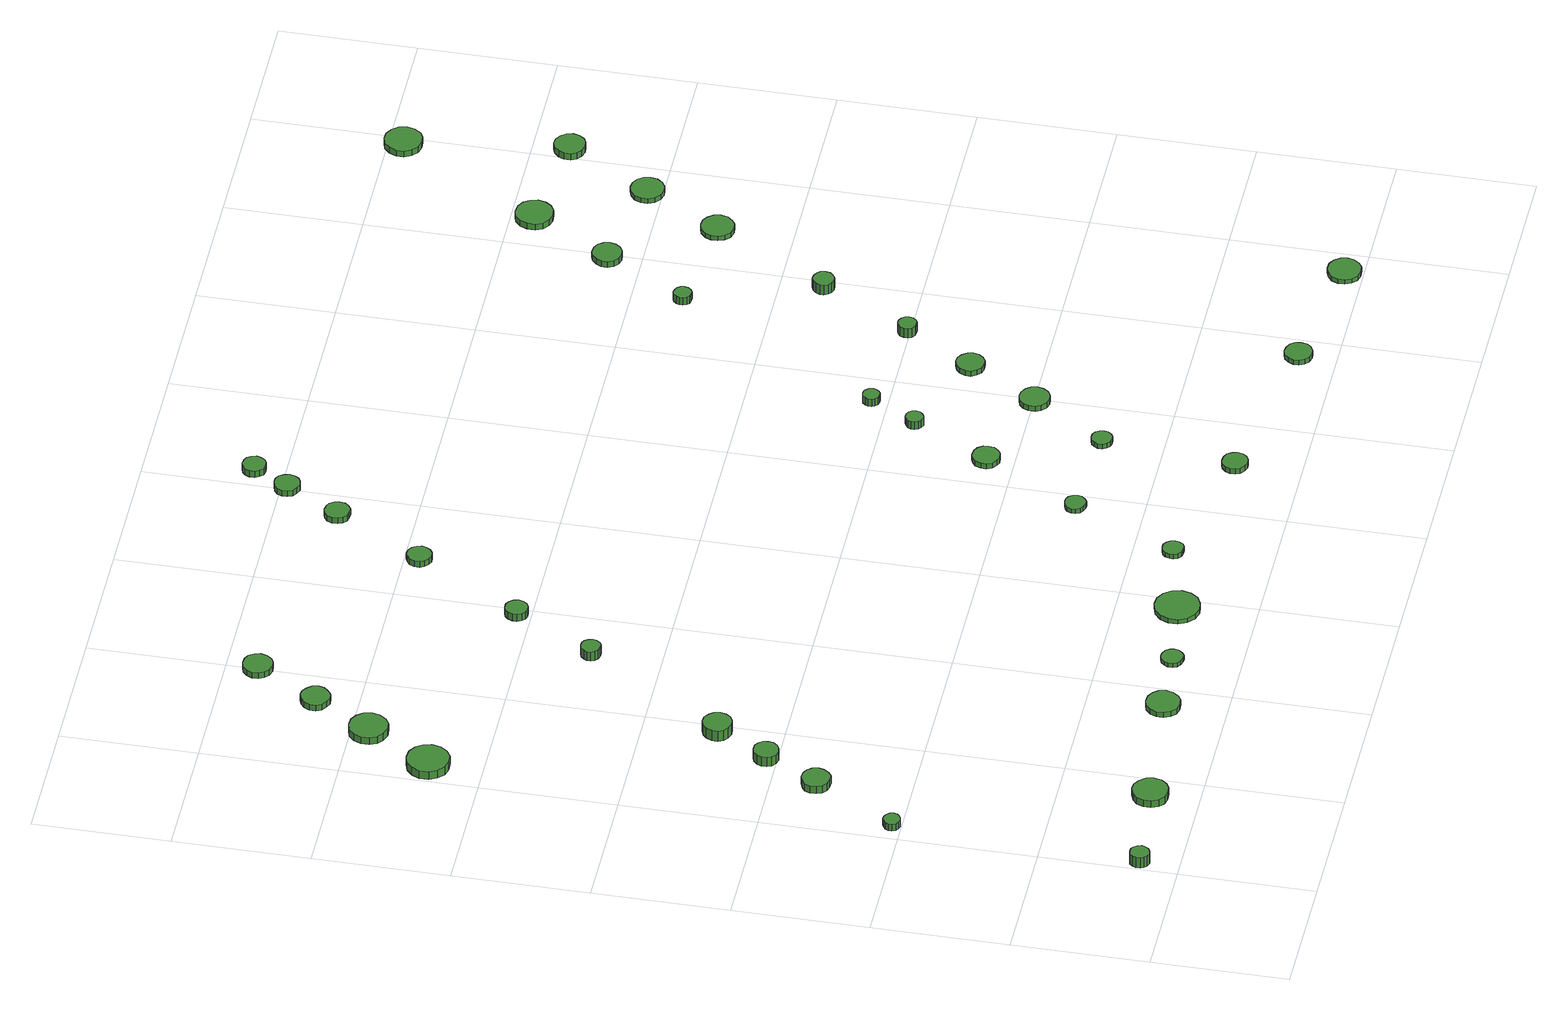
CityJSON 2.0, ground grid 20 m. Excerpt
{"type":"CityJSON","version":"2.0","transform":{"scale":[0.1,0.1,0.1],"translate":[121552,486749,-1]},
"CityObjects":{
"tree1":{"type":"SolitaryVegetationObject","attributes":{"function":"something"},"geometry":[{"type":"MultiSurface","lod":"1","boundaries":[[[0,1,2,3,4,5,6,7,8,9,10,11,12,13,14]],[[15,16,17,18,19,20,21,22,23,24,25,26,27,28,29]],[[0,29,28,1]],[[1,28,27,2]],[[2,27,26,3]],[[3,26,25,4]],[[4,25,24,5]],[[5,24,23,6]],[[6,23,22,7]],[[7,22,21,8]],[[8,21,20,9]],[[9,20,19,10]],[[10,19,18,11]],[[11,18,17,12]],[[12,17,16,13]],[[13,16,15,14]],[[14,15,29,0]]]}]},
"tree2":{"type":"SolitaryVegetationObject","attributes":{"function":"something"},"geometry":[{"type":"MultiSurface","lod":"1","boundaries":[[[30,31,32,33,34,35,36,37,38,39,40,41,42,43,44]],[[45,46,47,48,49,50,51,52,53,54,55,56,57,58,59]],[[30,59,58,31]],[[31,58,57,32]],[[32,57,56,33]],[[33,56,55,34]],[[34,55,54,35]],[[35,54,53,36]],[[36,53,52,37]],[[37,52,51,38]],[[38,51,50,39]],[[39,50,49,40]],[[40,49,48,41]],[[41,48,47,42]],[[42,47,46,43]],[[43,46,45,44]],[[44,45,59,30]]]}]},
"tree3":{"type":"SolitaryVegetationObject","attributes":{"function":"something"},"geometry":[{"type":"MultiSurface","lod":"1","boundaries":[[[60,61,62,63,64,65,66,67,68,69,70,71,72,73,74]],[[75,76,77,78,79,80,81,82,83,84,85,86,87,88,89]],[[60,89,88,61]],[[61,88,87,62]],[[62,87,86,63]],[[63,86,85,64]],[[64,85,84,65]],[[65,84,83,66]],[[66,83,82,67]],[[67,82,81,68]],[[68,81,80,69]],[[69,80,79,70]],[[70,79,78,71]],[[71,78,77,72]],[[72,77,76,73]],[[73,76,75,74]],[[74,75,89,60]]]}]},
"tree4":{"type":"SolitaryVegetationObject","attributes":{"function":"something"},"geometry":[{"type":"MultiSurface","lod":"1","boundaries":[[[90,91,92,93,94,95,96,97,98,99,100,101,102,103,104]],[[105,106,107,108,109,110,111,112,113,114,115,116,117,118,119]],[[90,119,118,91]],[[91,118,117,92]],[[92,117,116,93]],[[93,116,115,94]],[[94,115,114,95]],[[95,114,113,96]],[[96,113,112,97]],[[97,112,111,98]],[[98,111,110,99]],[[99,110,109,100]],[[100,109,108,101]],[[101,108,107,102]],[[102,107,106,103]],[[103,106,105,104]],[[104,105,119,90]]]}]},
"tree5":{"type":"SolitaryVegetationObject","attributes":{"function":"something"},"geometry":[{"type":"MultiSurface","lod":"1","boundaries":[[[120,121,122,123,124,125,126,127,128,129,130,131,132,133,134]],[[135,136,137,138,139,140,141,142,143,144,145,146,147,148,149]],[[120,149,148,121]],[[121,148,147,122]],[[122,147,146,123]],[[123,146,145,124]],[[124,145,144,125]],[[125,144,143,126]],[[126,143,142,127]],[[127,142,141,128]],[[128,141,140,129]],[[129,140,139,130]],[[130,139,138,131]],[[131,138,137,132]],[[132,137,136,133]],[[133,136,135,134]],[[134,135,149,120]]]}]},
"tree6":{"type":"SolitaryVegetationObject","attributes":{"function":"something"},"geometry":[{"type":"MultiSurface","lod":"1","boundaries":[[[150,151,152,153,154,155,156,157,158,159,160,161,162,163,164]],[[165,166,167,168,169,170,171,172,173,174,175,176,177,178,179]],[[150,179,178,151]],[[151,178,177,152]],[[152,177,176,153]],[[153,176,175,154]],[[154,175,174,155]],[[155,174,173,156]],[[156,173,172,157]],[[157,172,171,158]],[[158,171,170,159]],[[159,170,169,160]],[[160,169,168,161]],[[161,168,167,162]],[[162,167,166,163]],[[163,166,165,164]],[[164,165,179,150]]]}]},
"tree7":{"type":"SolitaryVegetationObject","attributes":{"function":"something"},"geometry":[{"type":"MultiSurface","lod":"1","boundaries":[[[180,181,182,183,184,185,186,187,188,189,190,191,192,193,194]],[[195,196,197,198,199,200,201,202,203,204,205,206,207,208,209]],[[180,209,208,181]],[[181,208,207,182]],[[182,207,206,183]],[[183,206,205,184]],[[184,205,204,185]],[[185,204,203,186]],[[186,203,202,187]],[[187,202,201,188]],[[188,201,200,189]],[[189,200,199,190]],[[190,199,198,191]],[[191,198,197,192]],[[192,197,196,193]],[[193,196,195,194]],[[194,195,209,180]]]}]},
"tree8":{"type":"SolitaryVegetationObject","attributes":{"function":"something"},"geometry":[{"type":"MultiSurface","lod":"1","boundaries":[[[210,211,212,213,214,215,216,217,218,219,220,221,222,223,224]],[[225,226,227,228,229,230,231,232,233,234,235,236,237,238,239]],[[210,239,238,211]],[[211,238,237,212]],[[212,237,236,213]],[[213,236,235,214]],[[214,235,234,215]],[[215,234,233,216]],[[216,233,232,217]],[[217,232,231,218]],[[218,231,230,219]],[[219,230,229,220]],[[220,229,228,221]],[[221,228,227,222]],[[222,227,226,223]],[[223,226,225,224]],[[224,225,239,210]]]}]},
"tree9":{"type":"SolitaryVegetationObject","attributes":{"function":"something"},"geometry":[{"type":"MultiSurface","lod":"1","boundaries":[[[240,241,242,243,244,245,246,247,248,249,250,251,252,253,254]],[[255,256,257,258,259,260,261,262,263,264,265,266,267,268,269]],[[240,269,268,241]],[[241,268,267,242]],[[242,267,266,243]],[[243,266,265,244]],[[244,265,264,245]],[[245,264,263,246]],[[246,263,262,247]],[[247,262,261,248]],[[248,261,260,249]],[[249,260,259,250]],[[250,259,258,251]],[[251,258,257,252]],[[252,257,256,253]],[[253,256,255,254]],[[254,255,269,240]]]}]},
"tree10":{"type":"SolitaryVegetationObject","attributes":{"function":"something"},"geometry":[{"type":"MultiSurface","lod":"1","boundaries":[[[270,271,272,273,274,275,276,277,278,279,280,281,282,283,284]],[[285,286,287,288,289,290,291,292,293,294,295,296,297,298,299]],[[270,299,298,271]],[[271,298,297,272]],[[272,297,296,273]],[[273,296,295,274]],[[274,295,294,275]],[[275,294,293,276]],[[276,293,292,277]],[[277,292,291,278]],[[278,291,290,279]],[[279,290,289,280]],[[280,289,288,281]],[[281,288,287,282]],[[282,287,286,283]],[[283,286,285,284]],[[284,285,299,270]]]}]},
"tree11":{"type":"SolitaryVegetationObject","attributes":{"function":"something"},"geometry":[{"type":"MultiSurface","lod":"1","boundaries":[[[300,301,302,303,304,305,306,307,308,309,310,311,312,313,314]],[[315,316,317,318,319,320,321,322,323,324,325,326,327,328,329]],[[300,329,328,301]],[[301,328,327,302]],[[302,327,326,303]],[[303,326,325,304]],[[304,325,324,305]],[[305,324,323,306]],[[306,323,322,307]],[[307,322,321,308]],[[308,321,320,309]],[[309,320,319,310]],[[310,319,318,311]],[[311,318,317,312]],[[312,317,316,313]],[[313,316,315,314]],[[314,315,329,300]]]}]},
"tree12":{"type":"SolitaryVegetationObject","attributes":{"function":"something"},"geometry":[{"type":"MultiSurface","lod":"1","boundaries":[[[330,331,332,333,334,335,336,337,338,339,340,341,342,343,344]],[[345,346,347,348,349,350,351,352,353,354,355,356,357,358,359]],[[330,359,358,331]],[[331,358,357,332]],[[332,357,356,333]],[[333,356,355,334]],[[334,355,354,335]],[[335,354,353,336]],[[336,353,352,337]],[[337,352,351,338]],[[338,351,350,339]],[[339,350,349,340]],[[340,349,348,341]],[[341,348,347,342]],[[342,347,346,343]],[[343,346,345,344]],[[344,345,359,330]]]}]},
"tree13":{"type":"SolitaryVegetationObject","attributes":{"function":"something"},"geometry":[{"type":"MultiSurface","lod":"1","boundaries":[[[360,361,362,363,364,365,366,367,368,369,370,371,372,373,374]],[[375,376,377,378,379,380,381,382,383,384,385,386,387,388,389]],[[360,389,388,361]],[[361,388,387,362]],[[362,387,386,363]],[[363,386,385,364]],[[364,385,384,365]],[[365,384,383,366]],[[366,383,382,367]],[[367,382,381,368]],[[368,381,380,369]],[[369,380,379,370]],[[370,379,378,371]],[[371,378,377,372]],[[372,377,376,373]],[[373,376,375,374]],[[374,375,389,360]]]}]},
"tree14":{"type":"SolitaryVegetationObject","attributes":{"function":"something"},"geometry":[{"type":"MultiSurface","lod":"1","boundaries":[[[390,391,392,393,394,395,396,397,398,399,400,401,402,403,404]],[[405,406,407,408,409,410,411,412,413,414,415,416,417,418,419]],[[390,419,418,391]],[[391,418,417,392]],[[392,417,416,393]],[[393,416,415,394]],[[394,415,414,395]],[[395,414,413,396]],[[396,413,412,397]],[[397,412,411,398]],[[398,411,410,399]],[[399,410,409,400]],[[400,409,408,401]],[[401,408,407,402]],[[402,407,406,403]],[[403,406,405,404]],[[404,405,419,390]]]}]},
"tree15":{"type":"SolitaryVegetationObject","attributes":{"function":"something"},"geometry":[{"type":"MultiSurface","lod":"1","boundaries":[[[420,421,422,423,424,425,426,427,428,429,430,431,432,433,434]],[[435,436,437,438,439,440,441,442,443,444,445,446,447,448,449]],[[420,449,448,421]],[[421,448,447,422]],[[422,447,446,423]],[[423,446,445,424]],[[424,445,444,425]],[[425,444,443,426]],[[426,443,442,427]],[[427,442,441,428]],[[428,441,440,429]],[[429,440,439,430]],[[430,439,438,431]],[[431,438,437,432]],[[432,437,436,433]],[[433,436,435,434]],[[434,435,449,420]]]}]},
"tree16":{"type":"SolitaryVegetationObject","attributes":{"function":"something"},"geometry":[{"type":"MultiSurface","lod":"1","boundaries":[[[450,451,452,453,454,455,456,457,458,459,460,461,462,463,464]],[[465,466,467,468,469,470,471,472,473,474,475,476,477,478,479]],[[450,479,478,451]],[[451,478,477,452]],[[452,477,476,453]],[[453,476,475,454]],[[454,475,474,455]],[[455,474,473,456]],[[456,473,472,457]],[[457,472,471,458]],[[458,471,470,459]],[[459,470,469,460]],[[460,469,468,461]],[[461,468,467,462]],[[462,467,466,463]],[[463,466,465,464]],[[464,465,479,450]]]}]},
"tree17":{"type":"SolitaryVegetationObject","attributes":{"function":"something"},"geometry":[{"type":"MultiSurface","lod":"1","boundaries":[[[480,481,482,483,484,485,486,487,488,489,490,491,492,493,494]],[[495,496,497,498,499,500,501,502,503,504,505,506,507,508,509]],[[480,509,508,481]],[[481,508,507,482]],[[482,507,506,483]],[[483,506,505,484]],[[484,505,504,485]],[[485,504,503,486]],[[486,503,502,487]],[[487,502,501,488]],[[488,501,500,489]],[[489,500,499,490]],[[490,499,498,491]],[[491,498,497,492]],[[492,497,496,493]],[[493,496,495,494]],[[494,495,509,480]]]}]},
"tree18":{"type":"SolitaryVegetationObject","attributes":{"function":"something"},"geometry":[{"type":"MultiSurface","lod":"1","boundaries":[[[510,511,512,513,514,515,516,517,518,519,520,521,522,523,524]],[[525,526,527,528,529,530,531,532,533,534,535,536,537,538,539]],[[510,539,538,511]],[[511,538,537,512]],[[512,537,536,513]],[[513,536,535,514]],[[514,535,534,515]],[[515,534,533,516]],[[516,533,532,517]],[[517,532,531,518]],[[518,531,530,519]],[[519,530,529,520]],[[520,529,528,521]],[[521,528,527,522]],[[522,527,526,523]],[[523,526,525,524]],[[524,525,539,510]]]}]},
"tree19":{"type":"SolitaryVegetationObject","attributes":{"function":"something"},"geometry":[{"type":"MultiSurface","lod":"1","boundaries":[[[540,541,542,543,544,545,546,547,548,549,550,551,552,553,554]],[[555,556,557,558,559,560,561,562,563,564,565,566,567,568,569]],[[540,569,568,541]],[[541,568,567,542]],[[542,567,566,543]],[[543,566,565,544]],[[544,565,564,545]],[[545,564,563,546]],[[546,563,562,547]],[[547,562,561,548]],[[548,561,560,549]],[[549,560,559,550]],[[550,559,558,551]],[[551,558,557,552]],[[552,557,556,553]],[[553,556,555,554]],[[554,555,569,540]]]}]},
"tree20":{"type":"SolitaryVegetationObject","attributes":{"function":"something"},"geometry":[{"type":"MultiSurface","lod":"1","boundaries":[[[570,571,572,573,574,575,576,577,578,579,580,581,582,583,584]],[[585,586,587,588,589,590,591,592,593,594,595,596,597,598,599]],[[570,599,598,571]],[[571,598,597,572]],[[572,597,596,573]],[[573,596,595,574]],[[574,595,594,575]],[[575,594,593,576]],[[576,593,592,577]],[[577,592,591,578]],[[578,591,590,579]],[[579,590,589,580]],[[580,589,588,581]],[[581,588,587,582]],[[582,587,586,583]],[[583,586,585,584]],[[584,585,599,570]]]}]},
"tree21":{"type":"SolitaryVegetationObject","attributes":{"function":"something"},"geometry":[{"type":"MultiSurface","lod":"1","boundaries":[[[600,601,602,603,604,605,606,607,608,609,610,611,612,613,614]],[[615,616,617,618,619,620,621,622,623,624,625,626,627,628,629]],[[600,629,628,601]],[[601,628,627,602]],[[602,627,626,603]],[[603,626,625,604]],[[604,625,624,605]],[[605,624,623,606]],[[606,623,622,607]],[[607,622,621,608]],[[608,621,620,609]],[[609,620,619,610]],[[610,619,618,611]],[[611,618,617,612]],[[612,617,616,613]],[[613,616,615,614]],[[614,615,629,600]]]}]},
"tree22":{"type":"SolitaryVegetationObject","attributes":{"function":"something"},"geometry":[{"type":"MultiSurface","lod":"1","boundaries":[[[630,631,632,633,634,635,636,637,638,639,640,641,642,643,644]],[[645,646,647,648,649,650,651,652,653,654,655,656,657,658,659]],[[630,659,658,631]],[[631,658,657,632]],[[632,657,656,633]],[[633,656,655,634]],[[634,655,654,635]],[[635,654,653,636]],[[636,653,652,637]],[[637,652,651,638]],[[638,651,650,639]],[[639,650,649,640]],[[640,649,648,641]],[[641,648,647,642]],[[642,647,646,643]],[[643,646,645,644]],[[644,645,659,630]]]}]},
"tree23":{"type":"SolitaryVegetationObject","attributes":{"function":"something"},"geometry":[{"type":"MultiSurface","lod":"1","boundaries":[[[660,661,662,663,664,665,666,667,668,669,670,671,672,673,674]],[[675,676,677,678,679,680,681,682,683,684,685,686,687,688,689]],[[660,689,688,661]],[[661,688,687,662]],[[662,687,686,663]],[[663,686,685,664]],[[664,685,684,665]],[[665,684,683,666]],[[666,683,682,667]],[[667,682,681,668]],[[668,681,680,669]],[[669,680,679,670]],[[670,679,678,671]],[[671,678,677,672]],[[672,677,676,673]],[[673,676,675,674]],[[674,675,689,660]]]}]},
"tree24":{"type":"SolitaryVegetationObject","attributes":{"function":"something"},"geometry":[{"type":"MultiSurface","lod":"1","boundaries":[[[690,691,692,693,694,695,696,697,698,699,700,701,702,703,704]],[[705,706,707,708,709,710,711,712,713,714,715,716,717,718,719]],[[690,719,718,691]],[[691,718,717,692]],[[692,717,716,693]],[[693,716,715,694]],[[694,715,714,695]],[[695,714,713,696]],[[696,713,712,697]],[[697,712,711,698]],[[698,711,710,699]],[[699,710,709,700]],[[700,709,708,701]],[[701,708,707,702]],[[702,707,706,703]],[[703,706,705,704]],[[704,705,719,690]]]}]},
"tree25":{"type":"SolitaryVegetationObject","attributes":{"function":"something"},"geometry":[{"type":"MultiSurface","lod":"1","boundaries":[[[720,721,722,723,724,725,726,727,728,729,730,731,732,733,734]],[[735,736,737,738,739,740,741,742,743,744,745,746,747,748,749]],[[720,749,748,721]],[[721,748,747,722]],[[722,747,746,723]],[[723,746,745,724]],[[724,745,744,725]],[[725,744,743,726]],[[726,743,742,727]],[[727,742,741,728]],[[728,741,740,729]],[[729,740,739,730]],[[730,739,738,731]],[[731,738,737,732]],[[732,737,736,733]],[[733,736,735,734]],[[734,735,749,720]]]}]},
"tree26":{"type":"SolitaryVegetationObject","attributes":{"function":"something"},"geometry":[{"type":"MultiSurface","lod":"1","boundaries":[[[750,751,752,753,754,755,756,757,758,759,760,761,762,763,764]],[[765,766,767,768,769,770,771,772,773,774,775,776,777,778,779]],[[750,779,778,751]],[[751,778,777,752]],[[752,777,776,753]],[[753,776,775,754]],[[754,775,774,755]],[[755,774,773,756]],[[756,773,772,757]],[[757,772,771,758]],[[758,771,770,759]],[[759,770,769,760]],[[760,769,768,761]],[[761,768,767,762]],[[762,767,766,763]],[[763,766,765,764]],[[764,765,779,750]]]}]},
"tree27":{"type":"SolitaryVegetationObject","attributes":{"function":"something"},"geometry":[{"type":"MultiSurface","lod":"1","boundaries":[[[780,781,782,783,784,785,786,787,788,789,790,791,792,793,794]],[[795,796,797,798,799,800,801,802,803,804,805,806,807,808,809]],[[780,809,808,781]],[[781,808,807,782]],[[782,807,806,783]],[[783,806,805,784]],[[784,805,804,785]],[[785,804,803,786]],[[786,803,802,787]],[[787,802,801,788]],[[788,801,800,789]],[[789,800,799,790]],[[790,799,798,791]],[[791,798,797,792]],[[792,797,796,793]],[[793,796,795,794]],[[794,795,809,780]]]}]},
"tree28":{"type":"SolitaryVegetationObject","attributes":{"function":"something"},"geometry":[{"type":"MultiSurface","lod":"1","boundaries":[[[810,811,812,813,814,815,816,817,818,819,820,821,822,823,824]],[[825,826,827,828,829,830,831,832,833,834,835,836,837,838,839]],[[810,839,838,811]],[[811,838,837,812]],[[812,837,836,813]],[[813,836,835,814]],[[814,835,834,815]],[[815,834,833,816]],[[816,833,832,817]],[[817,832,831,818]],[[818,831,830,819]],[[819,830,829,820]],[[820,829,828,821]],[[821,828,827,822]],[[822,827,826,823]],[[823,826,825,824]],[[824,825,839,810]]]}]},
"tree29":{"type":"SolitaryVegetationObject","attributes":{"function":"something"},"geometry":[{"type":"MultiSurface","lod":"1","boundaries":[[[840,841,842,843,844,845,846,847,848,849,850,851,852,853,854]],[[855,856,857,858,859,860,861,862,863,864,865,866,867,868,869]],[[840,869,868,841]],[[841,868,867,842]],[[842,867,866,843]],[[843,866,865,844]],[[844,865,864,845]],[[845,864,863,846]],[[846,863,862,847]],[[847,862,861,848]],[[848,861,860,849]],[[849,860,859,850]],[[850,859,858,851]],[[851,858,857,852]],[[852,857,856,853]],[[853,856,855,854]],[[854,855,869,840]]]}]},
"tree30":{"type":"SolitaryVegetationObject","attributes":{"function":"something"},"geometry":[{"type":"MultiSurface","lod":"1","boundaries":[[[870,871,872,873,874,875,876,877,878,879,880,881,882,883,884]],[[885,886,887,888,889,890,891,892,893,894,895,896,897,898,899]],[[870,899,898,871]],[[871,898,897,872]],[[872,897,896,873]],[[873,896,895,874]],[[874,895,894,875]],[[875,894,893,876]],[[876,893,892,877]],[[877,892,891,878]],[[878,891,890,879]],[[879,890,889,880]],[[880,889,888,881]],[[881,888,887,882]],[[882,887,886,883]],[[883,886,885,884]],[[884,885,899,870]]]}]},
"tree31":{"type":"SolitaryVegetationObject","attributes":{"function":"something"},"geometry":[{"type":"MultiSurface","lod":"1","boundaries":[[[900,901,902,903,904,905,906,907,908,909,910,911,912,913,914]],[[915,916,917,918,919,920,921,922,923,924,925,926,927,928,929]],[[900,929,928,901]],[[901,928,927,902]],[[902,927,926,903]],[[903,926,925,904]],[[904,925,924,905]],[[905,924,923,906]],[[906,923,922,907]],[[907,922,921,908]],[[908,921,920,909]],[[909,920,919,910]],[[910,919,918,911]],[[911,918,917,912]],[[912,917,916,913]],[[913,916,915,914]],[[914,915,929,900]]]}]},
"tree32":{"type":"SolitaryVegetationObject","attributes":{"function":"something"},"geometry":[{"type":"MultiSurface","lod":"1","boundaries":[[[930,931,932,933,934,935,936,937,938,939,940,941,942,943,944]],[[945,946,947,948,949,950,951,952,953,954,955,956,957,958,959]],[[930,959,958,931]],[[931,958,957,932]],[[932,957,956,933]],[[933,956,955,934]],[[934,955,954,935]],[[935,954,953,936]],[[936,953,952,937]],[[937,952,951,938]],[[938,951,950,939]],[[939,950,949,940]],[[940,949,948,941]],[[941,948,947,942]],[[942,947,946,943]],[[943,946,945,944]],[[944,945,959,930]]]}]},
"tree33":{"type":"SolitaryVegetationObject","attributes":{"function":"something"},"geometry":[{"type":"MultiSurface","lod":"1","boundaries":[[[960,961,962,963,964,965,966,967,968,969,970,971,972,973,974]],[[975,976,977,978,979,980,981,982,983,984,985,986,987,988,989]],[[960,989,988,961]],[[961,988,987,962]],[[962,987,986,963]],[[963,986,985,964]],[[964,985,984,965]],[[965,984,983,966]],[[966,983,982,967]],[[967,982,981,968]],[[968,981,980,969]],[[969,980,979,970]],[[970,979,978,971]],[[971,978,977,972]],[[972,977,976,973]],[[973,976,975,974]],[[974,975,989,960]]]}]},
"tree34":{"type":"SolitaryVegetationObject","attributes":{"function":"something"},"geometry":[{"type":"MultiSurface","lod":"1","boundaries":[[[990,991,992,993,994,995,996,997,998,999,1000,1001,1002,1003,1004]],[[1005,1006,1007,1008,1009,1010,1011,1012,1013,1014,1015,1016,1017,1018,1019]],[[990,1019,1018,991]],[[991,1018,1017,992]],[[992,1017,1016,993]],[[993,1016,1015,994]],[[994,1015,1014,995]],[[995,1014,1013,996]],[[996,1013,1012,997]],[[997,1012,1011,998]],[[998,1011,1010,999]],[[999,1010,1009,1000]],[[1000,1009,1008,1001]],[[1001,1008,1007,1002]],[[1002,1007,1006,1003]],[[1003,1006,1005,1004]],[[1004,1005,1019,990]]]}]},
"tree35":{"type":"SolitaryVegetationObject","attributes":{"function":"something"},"geometry":[{"type":"MultiSurface","lod":"1","boundaries":[[[1020,1021,1022,1023,1024,1025,1026,1027,1028,1029,1030,1031,1032,1033,1034]],[[1035,1036,1037,1038,1039,1040,1041,1042,1043,1044,1045,1046,1047,1048,1049]],[[1020,1049,1048,1021]],[[1021,1048,1047,1022]],[[1022,1047,1046,1023]],[[1023,1046,1045,1024]],[[1024,1045,1044,1025]],[[1025,1044,1043,1026]],[[1026,1043,1042,1027]],[[1027,1042,1041,1028]],[[1028,1041,1040,1029]],[[1029,1040,1039,1030]],[[1030,1039,1038,1031]],[[1031,1038,1037,1032]],[[1032,1037,1036,1033]],[[1033,1036,1035,1034]],[[1034,1035,1049,1020]]]}]},
"tree36":{"type":"SolitaryVegetationObject","attributes":{"function":"something"},"geometry":[{"type":"MultiSurface","lod":"1","boundaries":[[[1050,1051,1052,1053,1054,1055,1056,1057,1058,1059,1060,1061,1062,1063,1064]],[[1065,1066,1067,1068,1069,1070,1071,1072,1073,1074,1075,1076,1077,1078,1079]],[[1050,1079,1078,1051]],[[1051,1078,1077,1052]],[[1052,1077,1076,1053]],[[1053,1076,1075,1054]],[[1054,1075,1074,1055]],[[1055,1074,1073,1056]],[[1056,1073,1072,1057]],[[1057,1072,1071,1058]],[[1058,1071,1070,1059]],[[1059,1070,1069,1060]],[[1060,1069,1068,1061]],[[1061,1068,1067,1062]],[[1062,1067,1066,1063]],[[1063,1066,1065,1064]],[[1064,1065,1079,1050]]]}]},
"tree37":{"type":"SolitaryVegetationObject","attributes":{"function":"something"},"geometry":[{"type":"MultiSurface","lod":"1","boundaries":[[[1080,1081,1082,1083,1084,1085,1086,1087,1088,1089,1090,1091,1092,1093,1094]],[[1095,1096,1097,1098,1099,1100,1101,1102,1103,1104,1105,1106,1107,1108,1109]],[[1080,1109,1108,1081]],[[1081,1108,1107,1082]],[[1082,1107,1106,1083]],[[1083,1106,1105,1084]],[[1084,1105,1104,1085]],[[1085,1104,1103,1086]],[[1086,1103,1102,1087]],[[1087,1102,1101,1088]],[[1088,1101,1100,1089]],[[1089,1100,1099,1090]],[[1090,1099,1098,1091]],[[1091,1098,1097,1092]],[[1092,1097,1096,1093]],[[1093,1096,1095,1094]],[[1094,1095,1109,1080]]]}]},
"tree38":{"type":"SolitaryVegetationObject","attributes":{"function":"something"}},
"tree39":{"type":"SolitaryVegetationObject","attributes":{"function":"something"},"geometry":[{"type":"MultiSurface","lod":"1","boundaries":[[[1110,1111,1112,1113,1114,1115,1116,1117,1118,1119,1120,1121,1122,1123,1124]],[[1125,1126,1127,1128,1129,1130,1131,1132,1133,1134,1135,1136,1137,1138,1139]],[[1110,1139,1138,1111]],[[1111,1138,1137,1112]],[[1112,1137,1136,1113]],[[1113,1136,1135,1114]],[[1114,1135,1134,1115]],[[1115,1134,1133,1116]],[[1116,1133,1132,1117]],[[1117,1132,1131,1118]],[[1118,1131,1130,1119]],[[1119,1130,1129,1120]],[[1120,1129,1128,1121]],[[1121,1128,1127,1122]],[[1122,1127,1126,1123]],[[1123,1126,1125,1124]],[[1124,1125,1139,1110]]]}]},
"tree40":{"type":"SolitaryVegetationObject","attributes":{"function":"something"},"geometry":[{"type":"MultiSurface","lod":"1","boundaries":[[[1140,1141,1142,1143,1144,1145,1146,1147,1148,1149,1150,1151,1152,1153,1154]],[[1155,1156,1157,1158,1159,1160,1161,1162,1163,1164,1165,1166,1167,1168,1169]],[[1140,1169,1168,1141]],[[1141,1168,1167,1142]],[[1142,1167,1166,1143]],[[1143,1166,1165,1144]],[[1144,1165,1164,1145]],[[1145,1164,1163,1146]],[[1146,1163,1162,1147]],[[1147,1162,1161,1148]],[[1148,1161,1160,1149]],[[1149,1160,1159,1150]],[[1150,1159,1158,1151]],[[1151,1158,1157,1152]],[[1152,1157,1156,1153]],[[1153,1156,1155,1154]],[[1154,1155,1169,1140]]]}]}
},
"vertices":[
[31,57,25],[29,63,25],[26,68,25],[21,71,25],[15,71,25],[9,70,25],[5,66,25],[3,60,25],[3,54,25],[5,49,25],[9,45,25],[15,43,25],[21,44,25],[26,47,25],[29,52,25],[29,52,7],[26,47,7],[21,44,7],[15,43,7],[9,45,7],[5,49,7],[3,54,7],[3,60,7],[5,66,7],[9,70,7],[15,71,7],[21,71,7],[26,68,7],[29,63,7],[31,57,7],
[42,414,19],[41,419,19],[37,424,19],[33,426,19],[28,427,19],[23,425,19],[19,422,19],[17,417,19],[17,412,19],[19,407,19],[23,404,19],[28,402,19],[33,403,19],[37,405,19],[41,409,19],[41,409,7],[37,405,7],[33,403,7],[28,402,7],[23,404,7],[19,407,7],[17,412,7],[17,417,7],[19,422,7],[23,425,7],[28,427,7],[33,426,7],[37,424,7],[41,419,7],[42,414,7],
[189,71,19],[187,81,19],[180,90,19],[171,96,19],[160,97,19],[150,93,19],[142,86,19],[138,76,19],[138,65,19],[142,55,19],[150,48,19],[160,45,19],[171,46,19],[180,51,19],[187,60,19],[187,60,7],[180,51,7],[171,46,7],[160,45,7],[150,48,7],[142,55,7],[138,65,7],[138,76,7],[142,86,7],[150,93,7],[160,97,7],[171,96,7],[180,90,7],[187,81,7],[189,71,7],
[119,536,20],[117,545,20],[112,552,20],[105,556,20],[96,557,20],[88,554,20],[81,549,20],[78,541,20],[78,532,20],[81,524,20],[88,518,20],[96,516,20],[105,516,20],[112,521,20],[117,528,20],[117,528,7],[112,521,7],[105,516,7],[96,516,7],[88,518,7],[81,524,7],[78,532,7],[78,541,7],[81,549,7],[88,554,7],[96,557,7],[105,556,7],[112,552,7],[117,545,7],[119,536,7],
[160,616,23],[159,624,23],[154,630,23],[148,634,23],[140,634,23],[133,632,23],[127,627,23],[124,620,23],[124,612,23],[127,605,23],[133,600,23],[140,598,23],[148,599,23],[154,603,23],[159,609,23],[159,609,7],[154,603,7],[148,599,7],[140,598,7],[133,600,7],[127,605,7],[124,612,7],[124,620,7],[127,627,7],[133,632,7],[140,634,7],[148,634,7],[154,630,7],[159,624,7],[160,616,7],
[65,1079,21],[62,1091,21],[55,1101,21],[44,1108,21],[31,1109,21],[19,1105,21],[10,1097,21],[4,1085,21],[4,1072,21],[10,1061,21],[19,1052,21],[31,1048,21],[44,1049,21],[55,1056,21],[62,1066,21],[62,1066,7],[55,1056,7],[44,1049,7],[31,1048,7],[19,1052,7],[10,1061,7],[4,1072,7],[4,1085,7],[10,1097,7],[19,1105,7],[31,1109,7],[44,1108,7],[55,1101,7],[62,1091,7],[65,1079,7],
[387,92,16],[385,102,16],[379,110,16],[370,115,16],[359,116,16],[350,113,16],[342,106,16],[338,97,16],[338,87,16],[342,77,16],[350,70,16],[359,67,16],[370,68,16],[379,73,16],[385,82,16],[385,82,7],[379,73,7],[370,68,7],[359,67,7],[350,70,7],[342,77,7],[338,87,7],[338,97,7],[342,106,7],[350,113,7],[359,116,7],[370,115,7],[379,110,7],[385,102,7],[387,92,7],
[208,695,25],[206,703,25],[201,710,25],[194,715,25],[185,716,25],[176,713,25],[170,707,25],[166,699,25],[166,690,25],[170,682,25],[176,677,25],[185,674,25],[194,675,25],[201,679,25],[206,686,25],[206,686,7],[201,679,7],[194,675,7],[185,674,7],[176,677,7],[170,682,7],[166,690,7],[166,699,7],[170,707,7],[176,713,7],[185,716,7],[194,715,7],[201,710,7],[206,703,7],[208,695,7],
[120,1175,19],[118,1187,19],[111,1196,19],[101,1202,19],[89,1203,19],[78,1200,19],[69,1192,19],[65,1181,19],[65,1169,19],[69,1158,19],[78,1151,19],[89,1147,19],[101,1148,19],[111,1154,19],[118,1164,19],[118,1164,7],[111,1154,7],[101,1148,7],[89,1147,7],[78,1151,7],[69,1158,7],[65,1169,7],[65,1181,7],[69,1192,7],[78,1200,7],[89,1203,7],[101,1202,7],[111,1196,7],[118,1187,7],[120,1175,7],
[483,99,14],[481,105,14],[477,111,14],[471,114,14],[465,115,14],[458,113,14],[453,108,14],[450,102,14],[450,95,14],[453,89,14],[458,85,14],[465,83,14],[471,83,14],[477,87,14],[481,92,14],[481,92,7],[477,87,7],[471,83,7],[465,83,7],[458,85,7],[453,89,7],[450,95,7],[450,102,7],[453,108,7],[458,113,7],[465,115,7],[471,114,7],[477,111,7],[481,105,7],[483,99,7],
[167,1261,17],[165,1270,17],[159,1277,17],[152,1282,17],[143,1283,17],[135,1280,17],[128,1274,17],[124,1266,17],[124,1257,17],[128,1249,17],[135,1243,17],[143,1240,17],[152,1241,17],[159,1246,17],[165,1253,17],[165,1253,7],[159,1246,7],[152,1241,7],[143,1240,7],[135,1243,7],[128,1249,7],[124,1257,7],[124,1266,7],[128,1274,7],[135,1280,7],[143,1283,7],[152,1282,7],[159,1277,7],[165,1270,7],[167,1261,7],
[336,902,23],[334,908,23],[331,913,23],[326,916,23],[320,916,23],[314,914,23],[310,910,23],[307,905,23],[307,899,23],[310,894,23],[314,890,23],[320,888,23],[326,888,23],[331,891,23],[334,896,23],[334,896,7],[331,891,7],[326,888,7],[320,888,7],[314,890,7],[310,894,7],[307,899,7],[307,905,7],[310,910,7],[314,914,7],[320,916,7],[326,916,7],[331,913,7],[334,908,7],[336,902,7],
[222,1355,17],[220,1363,17],[215,1371,17],[207,1375,17],[198,1376,17],[189,1373,17],[183,1367,17],[179,1359,17],[179,1350,17],[183,1342,17],[189,1336,17],[198,1333,17],[207,1334,17],[215,1338,17],[220,1346,17],[220,1346,7],[215,1338,7],[207,1334,7],[198,1333,7],[189,1336,7],[183,1342,7],[179,1350,7],[179,1359,7],[183,1367,7],[189,1373,7],[198,1376,7],[207,1375,7],[215,1371,7],[220,1363,7],[222,1355,7],
[611,114,15],[608,127,15],[600,138,15],[588,145,15],[575,146,15],[562,142,15],[552,133,15],[546,120,15],[546,107,15],[552,94,15],[562,85,15],[575,81,15],[588,83,15],[600,89,15],[608,100,15],[608,100,7],[600,89,7],[588,83,7],[575,81,7],[562,85,7],[552,94,7],[546,107,7],[546,120,7],[552,133,7],[562,142,7],[575,146,7],[588,145,7],[600,138,7],[608,127,7],[611,114,7],
[407,1022,19],[405,1029,19],[401,1034,19],[395,1038,19],[388,1038,19],[382,1036,19],[377,1032,19],[374,1025,19],[374,1018,19],[377,1012,19],[382,1007,19],[388,1005,19],[395,1006,19],[401,1009,19],[405,1015,19],[405,1015,7],[401,1009,7],[395,1006,7],[388,1005,7],[382,1007,7],[377,1012,7],[374,1018,7],[374,1025,7],[377,1032,7],[382,1036,7],[388,1038,7],[395,1038,7],[401,1034,7],[405,1029,7],[407,1022,7],
[718,144,15],[717,150,15],[713,155,15],[708,159,15],[701,159,15],[695,157,15],[690,153,15],[688,147,15],[688,141,15],[690,135,15],[695,130,15],[701,129,15],[708,129,15],[713,132,15],[717,138,15],[717,138,7],[713,132,7],[708,129,7],[701,129,7],[695,130,7],[690,135,7],[688,141,7],[688,147,7],[690,153,7],[695,157,7],[701,159,7],[708,159,7],[713,155,7],[717,150,7],[718,144,7],
[501,1179,17],[499,1186,17],[495,1192,17],[489,1196,17],[481,1197,17],[474,1194,17],[469,1190,17],[466,1183,17],[466,1175,17],[469,1169,17],[474,1164,17],[481,1161,17],[489,1162,17],[495,1166,17],[499,1172,17],[499,1172,7],[495,1166,7],[489,1162,7],[481,1161,7],[474,1164,7],[469,1169,7],[466,1175,7],[466,1183,7],[469,1190,7],[474,1194,7],[481,1197,7],[489,1196,7],[495,1192,7],[499,1186,7],[501,1179,7],
[791,298,15],[790,304,15],[786,310,15],[780,313,15],[774,313,15],[768,311,15],[763,307,15],[760,301,15],[760,295,15],[763,289,15],[768,285,15],[774,283,15],[780,283,15],[786,287,15],[790,292,15],[790,292,7],[786,287,7],[780,283,7],[774,283,7],[768,285,7],[763,289,7],[760,295,7],[760,301,7],[763,307,7],[768,311,7],[774,313,7],[780,313,7],[786,310,7],[790,304,7],[791,298,7],
[927,96,16],[925,103,16],[921,110,16],[914,113,16],[906,114,16],[899,112,16],[893,107,16],[890,100,16],[890,92,16],[893,85,16],[899,80,16],[906,77,16],[914,78,16],[921,82,16],[925,88,16],[925,88,7],[921,82,7],[914,78,7],[906,77,7],[899,80,7],[893,85,7],[890,92,7],[890,100,7],[893,107,7],[899,112,7],[906,114,7],[914,113,7],[921,110,7],[925,103,7],[927,96,7],
[575,1311,17],[574,1318,17],[569,1325,17],[563,1328,17],[555,1329,17],[548,1327,17],[542,1322,17],[539,1315,17],[539,1307,17],[542,1300,17],[548,1295,17],[555,1293,17],[563,1293,17],[569,1297,17],[574,1303,17],[574,1303,7],[569,1297,7],[563,1293,7],[555,1293,7],[548,1295,7],[542,1300,7],[539,1307,7],[539,1315,7],[542,1322,7],[548,1327,7],[555,1329,7],[563,1328,7],[569,1325,7],[574,1318,7],[575,1311,7],
[873,441,16],[872,449,16],[867,456,16],[860,460,16],[851,461,16],[844,458,16],[837,453,16],[834,445,16],[834,437,16],[837,429,16],[844,424,16],[851,421,16],[860,422,16],[867,426,16],[872,433,16],[872,433,7],[867,426,7],[860,422,7],[851,421,7],[844,424,7],[837,429,7],[834,437,7],[834,445,7],[837,453,7],[844,458,7],[851,461,7],[860,460,7],[867,456,7],[872,449,7],[873,441,7],
[939,289,15],[938,295,15],[934,301,15],[929,304,15],[922,304,15],[916,302,15],[912,298,15],[909,292,15],[909,286,15],[912,280,15],[916,276,15],[922,274,15],[929,275,15],[934,278,15],[938,283,15],[938,283,7],[934,278,7],[929,275,7],[922,274,7],[916,276,7],[912,280,7],[909,286,7],[909,292,7],[912,298,7],[916,302,7],[922,304,7],[929,304,7],[934,301,7],[938,295,7],[939,289,7],
[623,1392,16],[621,1399,16],[617,1406,16],[610,1410,16],[603,1410,16],[595,1408,16],[589,1403,16],[586,1396,16],[586,1388,16],[589,1381,16],[595,1376,16],[603,1373,16],[610,1374,16],[617,1378,16],[621,1384,16],[621,1384,6],[617,1378,6],[610,1374,6],[603,1373,6],[595,1376,6],[589,1381,6],[586,1388,6],[586,1396,6],[589,1403,6],[595,1408,6],[603,1410,6],[610,1410,6],[617,1406,6],[621,1399,6],[623,1392,6],
[653,1445,17],[651,1452,17],[647,1458,17],[641,1461,17],[634,1462,17],[627,1460,17],[622,1455,17],[619,1449,17],[619,1441,17],[622,1435,17],[627,1430,17],[634,1428,17],[641,1429,17],[647,1432,17],[651,1438,17],[651,1438,6],[647,1432,6],[641,1429,6],[634,1428,6],[627,1430,6],[622,1435,6],[619,1441,6],[619,1449,6],[622,1455,6],[627,1460,6],[634,1462,6],[641,1461,6],[647,1458,6],[651,1452,6],[653,1445,6],
[926,555,20],[925,561,20],[922,565,20],[917,568,20],[912,568,20],[907,566,20],[903,563,20],[901,558,20],[901,553,20],[903,548,20],[907,544,20],[912,542,20],[917,543,20],[922,546,20],[925,550,20],[925,550,7],[922,546,7],[917,543,7],[912,542,7],[907,544,7],[903,548,7],[901,553,7],[901,558,7],[903,563,7],[907,566,7],[912,568,7],[917,568,7],[922,565,7],[925,561,7],[926,555,7],
[1016,399,16],[1014,408,16],[1009,415,16],[1001,420,16],[992,421,16],[983,418,16],[976,412,16],[973,404,16],[973,394,16],[976,386,16],[983,380,16],[992,377,16],[1001,378,16],[1009,383,16],[1014,390,16],[1014,390,7],[1009,383,7],[1001,378,7],[992,377,7],[983,380,7],[976,386,7],[973,394,7],[973,404,7],[976,412,7],[983,418,7],[992,421,7],[1001,420,7],[1009,415,7],[1014,408,7],[1016,399,7],
[962,624,21],[961,629,21],[958,633,21],[954,636,21],[949,636,21],[944,635,21],[940,631,21],[938,627,21],[938,621,21],[940,617,21],[944,613,21],[949,612,21],[954,612,21],[958,615,21],[961,619,21],[961,619,8],[958,615,8],[954,612,8],[949,612,8],[944,613,8],[940,617,8],[938,621,8],[938,627,8],[940,631,8],[944,635,8],[949,636,8],[954,636,8],[958,633,8],[961,629,8],[962,624,8],
[1184,55,16],[1183,63,16],[1178,70,16],[1170,74,16],[1162,75,16],[1154,73,16],[1148,67,16],[1144,59,16],[1144,51,16],[1148,43,16],[1154,38,16],[1162,35,16],[1170,36,16],[1178,40,16],[1183,47,16],[1183,47,8],[1178,40,8],[1170,36,8],[1162,35,8],[1154,38,8],[1148,43,8],[1144,51,8],[1144,59,8],[1148,67,8],[1154,73,8],[1162,75,8],[1170,74,8],[1178,70,8],[1183,63,8],[1184,55,8],
[1072,502,17],[1070,510,17],[1065,517,17],[1058,522,17],[1049,523,17],[1041,520,17],[1035,514,17],[1031,506,17],[1031,498,17],[1035,490,17],[1041,484,17],[1049,482,17],[1058,482,17],[1065,487,17],[1070,494,17],[1070,494,8],[1065,487,8],[1058,482,8],[1049,482,8],[1041,484,8],[1035,490,8],[1031,498,8],[1031,506,8],[1035,514,8],[1041,520,8],[1049,523,8],[1058,522,8],[1065,517,8],[1070,510,8],[1072,502,8],
[1125,604,24],[1124,610,24],[1120,614,24],[1116,617,24],[1110,618,24],[1105,616,24],[1100,612,24],[1098,607,24],[1098,601,24],[1100,596,24],[1105,592,24],[1110,591,24],[1116,591,24],[1120,594,24],[1124,598,24],[1124,598,8],[1120,594,8],[1116,591,8],[1110,591,8],[1105,592,8],[1100,596,8],[1098,601,8],[1098,607,8],[1100,612,8],[1105,616,8],[1110,618,8],[1116,617,8],[1120,614,8],[1124,610,8],[1125,604,8],
[1380,27,17],[1378,37,17],[1372,45,17],[1364,50,17],[1353,51,17],[1344,48,17],[1336,41,17],[1332,32,17],[1332,22,17],[1336,13,17],[1344,6,17],[1353,3,17],[1364,4,17],[1372,9,17],[1378,17,17],[1378,17,9],[1372,9,9],[1364,4,9],[1353,3,9],[1344,6,9],[1336,13,9],[1332,22,9],[1332,32,9],[1336,41,9],[1344,48,9],[1353,51,9],[1364,50,9],[1372,45,9],[1378,37,9],[1380,27,9],
[1135,928,20],[1134,933,20],[1131,937,20],[1126,940,20],[1121,941,20],[1116,939,20],[1112,935,20],[1110,930,20],[1110,925,20],[1112,920,20],[1116,916,20],[1121,915,20],[1126,915,20],[1131,918,20],[1134,922,20],[1134,922,7],[1131,918,7],[1126,915,7],[1121,915,7],[1116,916,7],[1112,920,7],[1110,925,7],[1110,930,7],[1112,935,7],[1116,939,7],[1121,941,7],[1126,940,7],[1131,937,7],[1134,933,7],[1135,928,7],
[1200,738,25],[1199,745,25],[1195,750,25],[1189,753,25],[1183,754,25],[1177,752,25],[1172,747,25],[1169,741,25],[1169,735,25],[1172,729,25],[1177,725,25],[1183,723,25],[1189,723,25],[1195,727,25],[1199,732,25],[1199,732,8],[1195,727,8],[1189,723,8],[1183,723,8],[1177,725,8],[1172,729,8],[1169,735,8],[1169,741,8],[1172,747,8],[1177,752,8],[1183,754,8],[1189,753,8],[1195,750,8],[1199,745,8],[1200,738,8],
[1215,1050,17],[1213,1058,17],[1208,1066,17],[1200,1070,17],[1191,1071,17],[1183,1068,17],[1176,1062,17],[1172,1054,17],[1172,1045,17],[1176,1037,17],[1183,1031,17],[1191,1028,17],[1200,1029,17],[1208,1034,17],[1213,1041,17],[1213,1041,7],[1208,1034,7],[1200,1029,7],[1191,1028,7],[1183,1031,7],[1176,1037,7],[1172,1045,7],[1172,1054,7],[1176,1062,7],[1183,1068,7],[1191,1071,7],[1200,1070,7],[1208,1066,7],[1213,1058,7],[1215,1050,7],
[1306,909,16],[1304,919,16],[1298,927,16],[1290,932,16],[1280,933,16],[1270,930,16],[1263,923,16],[1259,914,16],[1259,904,16],[1263,895,16],[1270,888,16],[1280,885,16],[1290,886,16],[1298,891,16],[1304,899,16],[1304,899,8],[1298,891,8],[1290,886,8],[1280,885,8],[1270,888,8],[1263,895,8],[1259,904,8],[1259,914,8],[1263,923,8],[1270,930,8],[1280,933,8],[1290,932,8],[1298,927,8],[1304,919,8],[1306,909,8],
[1290,1167,16],[1287,1178,16],[1281,1187,16],[1271,1193,16],[1259,1194,16],[1249,1191,16],[1240,1183,16],[1236,1173,16],[1236,1161,16],[1240,1151,16],[1249,1143,16],[1259,1140,16],[1271,1141,16],[1281,1147,16],[1287,1156,16],[1287,1156,6],[1281,1147,6],[1271,1141,6],[1259,1140,6],[1249,1143,6],[1240,1151,6],[1236,1161,6],[1236,1173,6],[1240,1183,6],[1249,1191,6],[1259,1194,6],[1271,1193,6],[1281,1187,6],[1287,1178,6],[1290,1167,6],
[1371,1022,15],[1369,1032,15],[1363,1040,15],[1355,1045,15],[1345,1046,15],[1335,1043,15],[1327,1036,15],[1323,1027,15],[1323,1017,15],[1327,1008,15],[1335,1001,15],[1345,998,15],[1355,999,15],[1363,1004,15],[1369,1012,15],[1369,1012,7],[1363,1004,7],[1355,999,7],[1345,998,7],[1335,1001,7],[1327,1008,7],[1323,1017,7],[1323,1027,7],[1327,1036,7],[1335,1043,7],[1345,1046,7],[1355,1045,7],[1363,1040,7],[1369,1032,7],[1371,1022,7],
[1443,1147,17],[1441,1156,17],[1435,1164,17],[1427,1169,17],[1418,1170,17],[1409,1167,17],[1402,1160,17],[1398,1152,17],[1398,1142,17],[1402,1134,17],[1409,1128,17],[1418,1125,17],[1427,1126,17],[1435,1130,17],[1441,1138,17],[1441,1138,6],[1435,1130,6],[1427,1126,6],[1418,1125,6],[1409,1128,6],[1402,1134,6],[1398,1142,6],[1398,1152,6],[1402,1160,6],[1409,1167,6],[1418,1170,6],[1427,1169,6],[1435,1164,6],[1441,1156,6],[1443,1147,6],
[1414,1379,16],[1412,1390,16],[1405,1399,16],[1395,1405,16],[1384,1406,16],[1373,1403,16],[1365,1395,16],[1360,1384,16],[1360,1373,16],[1365,1363,16],[1373,1355,16],[1384,1352,16],[1395,1353,16],[1405,1358,16],[1412,1368,16],[1412,1368,6],[1405,1358,6],[1395,1353,6],[1384,1352,6],[1373,1355,6],[1365,1363,6],[1360,1373,6],[1360,1384,6],[1365,1395,6],[1373,1403,6],[1384,1406,6],[1395,1405,6],[1405,1399,6],[1412,1390,6],[1414,1379,6]
]}
